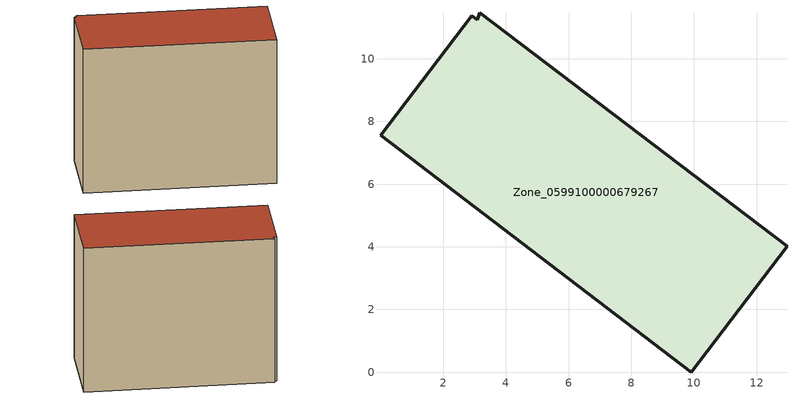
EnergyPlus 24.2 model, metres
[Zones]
Zone_0599100000679267
 floor ground (C_G): 2.91,11.38 3.09,11.25 3.17,11.47 12.97,4.02 9.92,0 0,7.55 z0
 wall outside (C_F): 3.09,11.25 2.91,11.38 0,7.55 9.92,0 12.97,4.02 3.17,11.47 3.09,11.25 z0:10.19
 roof outside (C_R): 3.17,11.47 3.09,11.25 2.91,11.38 0,7.55 9.92,0 12.97,4.02 z10.19
[BUILDING]
Pand.0599100000679267: North Axis=0; Terrain=City; Loads Convergence Tolerance Value=0.04; Temperature Convergence Tolerance Value=0.4; Solar Distribution=FullExterior; Maximum Number of Warmup Days=25; Minimum Number of Warmup Days=1
[Site:Location]
Rotterdam.The.Hague.AP_ZH_NLD Design_Conditions: Latitude=51.96; Longitude=4.45; Time Zone=1; Elevation=-4.5
[SITE:GROUNDTEMPERATURE:BUILDINGSURFACE]
18, 18, 18, 18, 18, 18, 18, 18, 18, 18, 18, 18
[MATERIAL] Thermal Absorptance=0.9; Solar Absorptance=0.7; Visible Absorptance=0.7
Name | Roughness | Thickness | Conductivity | Density | Specific Heat
G.TI.1946 | MediumSmooth | 0.15 | 1 | 540 | 1210
F.TI.1946 | Rough | 0.3 | 0.857143 | 1920 | 840
R.TI.1946 | MediumRough | 0.2 | 0.1 | 1500 | 1000
[CONSTRUCTION]
C_G: G.TI.1946
C_F: F.TI.1946
C_R: R.TI.1946
[ZONE]
Zone_0599100000679267: Type=1; Multiplier=1; Ceiling Height=Autocalculate; Volume=Autocalculate; Floor Area=autocalculate; Part of Total Floor Area=Yes
[ZONEINFILTRATION:DESIGNFLOWRATE]
Infil_Zone_0599100000679267: Zone or ZoneList or Space or SpaceList=Zone_0599100000679267; Schedule=AlwaysOn; Design Flow Rate Calculation Method=Flow/Area; Flow Rate per Floor Area=0.003; Constant Term Coefficient=1; Temperature Term Coefficient=0; Velocity Term Coefficient=0; Velocity Squared Term Coefficient=0
[HVACTEMPLATE:ZONE:IDEALLOADSAIRSYSTEM]
Zone_0599100000679267: Maximum Heating Supply Air Temperature=50; Minimum Cooling Supply Air Temperature=13; Maximum Heating Supply Air Humidity Ratio=0.0156; Minimum Cooling Supply Air Humidity Ratio=0.0077; Heating Limit=NoLimit; Cooling Limit=NoLimit; Dehumidification Control Type=ConstantSensibleHeatRatio; Cooling Sensible Heat Ratio=0.7; Dehumidification Setpoint=60; Humidification Control Type=None; Humidification Setpoint=30; Outdoor Air Method=None; Outdoor Air Flow Rate per Person=0.00944; Outdoor Air Flow Rate per Zone Floor Area=0; Outdoor Air Flow Rate per Zone=0; Demand Controlled Ventilation Type=None; Outdoor Air Economizer Type=NoEconomizer; Heat Recovery Type=None; Sensible Heat Recovery Effectiveness=0.7; Latent Heat Recovery Effectiveness=0.65
[ZONECONTROL:THERMOSTAT]
ThermostatControl_Zone_0599100000679267: Zone or ZoneList=Zone_0599100000679267; Control Type Schedule=DualSetpointControlType; Control 1=Thermostat_Zone_0599100000679267; Temperature Difference Between Cutout And Setpoint=0
[THERMOSTATSETPOINT:DUALSETPOINT]
Thermostat_Zone_0599100000679267: Heating Setpoint Temperature Schedule=HeatingSetpoint_Zone_0599100000679267; Cooling Setpoint Temperature Schedule=CoolingSetpoint_Zone_0599100000679267
[SCHEDULE:COMPACT]
HeatingSetpoint_Zone_0599100000679267: Through: 12/31, For: AllDays, Until: 24:00, 21
CoolingSetpoint_Zone_0599100000679267: Through: 12/31, For: AllDays, Until: 24:00, 24
DualSetpointControlType: Through: 12/31, For: AllDays, Until: 24:00, 4
AlwaysOn: Through: 12/31, For: AllDays, Until: 24:00, 1
